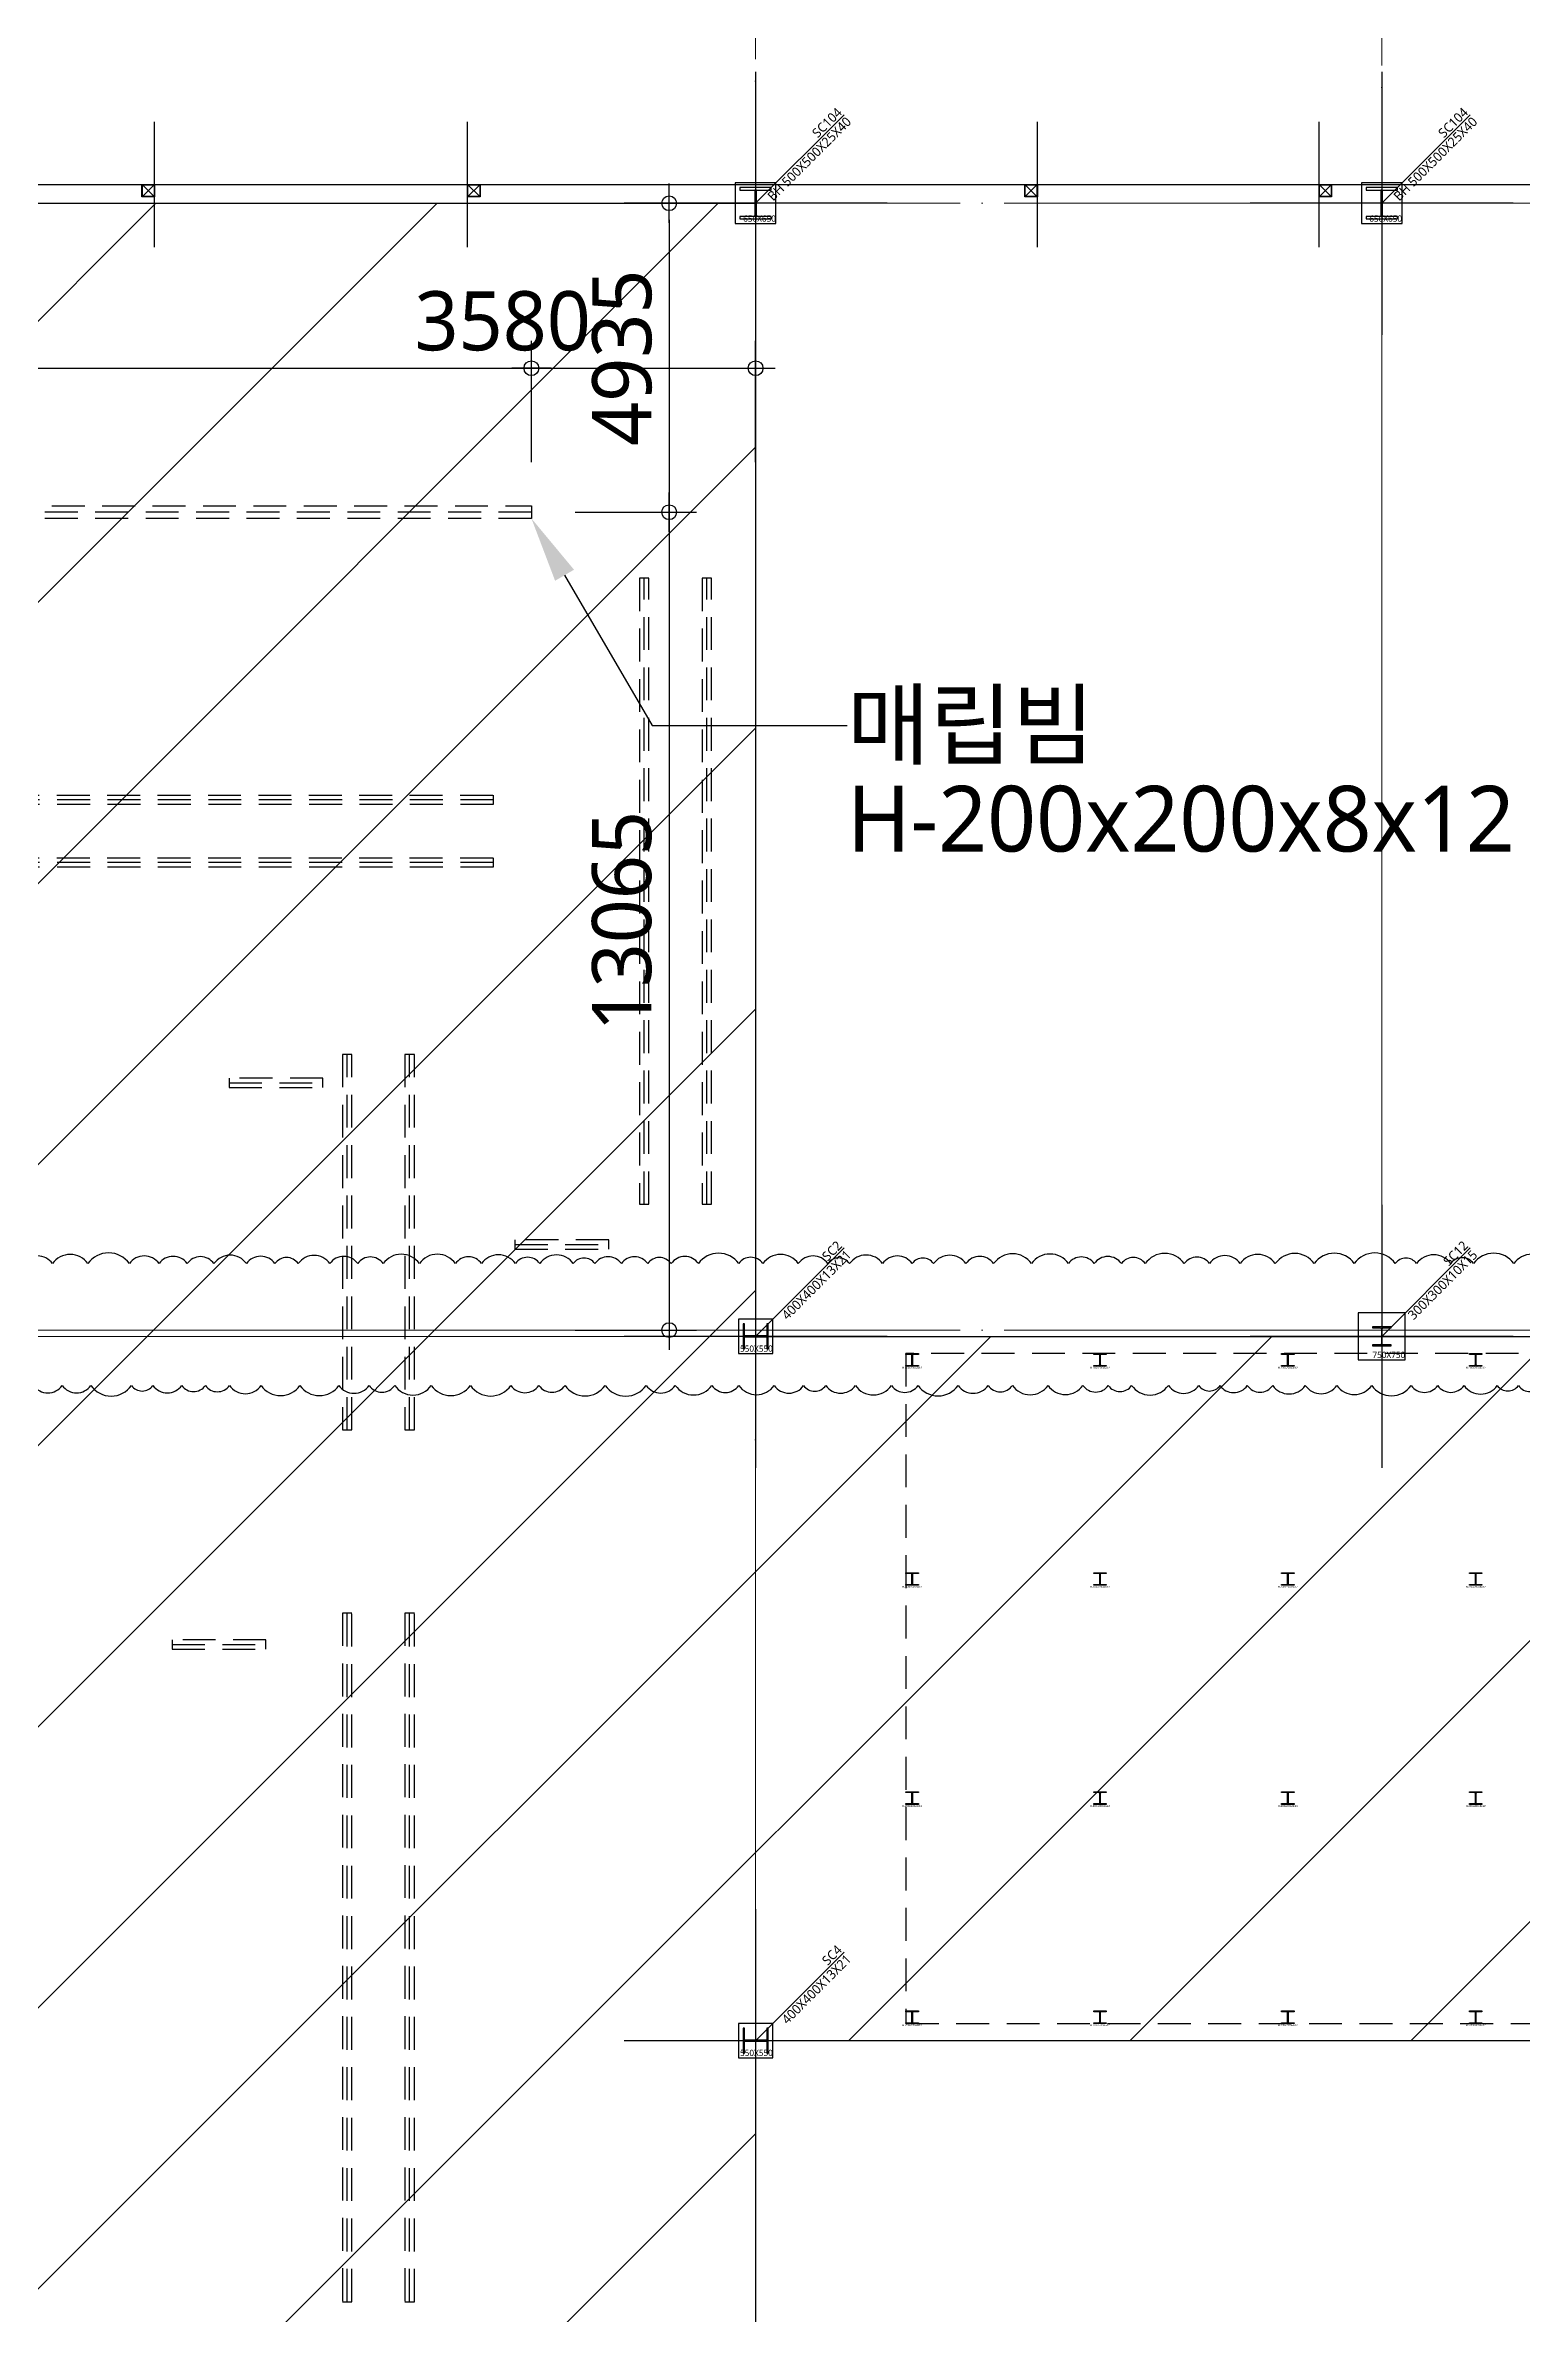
# Model space of a CAD drawing. Header units: millimetres. Extents: x -17369 to 294000, y -718917 to 220315.
# Drawn here: x 196087 to 219680, y 123718 to 159964 of the extents above; entities that cross this region are included whole.
import ezdxf
from ezdxf.enums import TextEntityAlignment as Align

# ---------------------------------------------------------------- set-up
doc = ezdxf.new("R2010")
doc.units = ezdxf.units.MM
doc.header["$LTSCALE"] = 350
for name, pattern in [('CEN', [62, 60, -1, 0, -1]), ('H12', [3, 2, -1]), ('HID', [2.3, 1.5, -0.8]), ('X-200-S-COL$0$CEN', [62, 60, -1, 0, -1]), ('X-200-S-COL$0$HID', [2.3, 1.5, -0.8])]:
    doc.linetypes.add(name, pattern=pattern)
doc.layers.get('Defpoints').update_dxf_attribs({"color": 181})
for name, color, linetype in [('0-THK300 RC SFRC SLAB영역', 2, 'H12'), ('A-ELE7', 7, 'Continuous'), ('CEN', 1, 'CEN'), ('Dims', 1, 'Continuous'), ('H-Col', 2, 'Continuous'), ('L', 9, 'Continuous'), ('PD', 6, 'Continuous'), ('T', 7, 'Continuous'), ('X-200-S-COL$0$Cen', 1, 'X-200-S-COL$0$CEN'), ('X-200-S-COL$0$CenA', 13, 'X-200-S-COL$0$CEN'), ('X-200-S-COL$0$CenB', 5, 'X-200-S-COL$0$CEN'), ('X-200-S-COL$0$H-Col', 3, 'Continuous'), ('X-200-S-COL$0$H-매설빔(150x150)', 2, 'Continuous'), ('X-200-S-COL$0$H-매설빔(200x200)', 250, 'Continuous'), ('X-200-S-COL$0$STUD', 4, 'Continuous')]:
    doc.layers.add(name, color=color, linetype=linetype)
for name, color, linetype, plot in [('A-ANPLT', 171, 'Continuous', False), ('X-200-S-COL$0$#REV_231010', 21, 'Continuous', False), ('X-200-S-COL$0$P-Line', 144, 'Continuous', False), ('X-200-S-COL$0$S-NAME', 144, 'Continuous', False)]:
    doc.layers.add(name, color=color, linetype=linetype, plot=plot)
doc.styles.add('Arial', font='arial.ttf')
doc.styles.add('X-200-S-COL$0$맑은고딕', font='malgun.ttf')
doc.styles.add('맑은고딕', font='malgun.ttf')

# ---------------------------------------------------------------- blocks, each defined once
blk = doc.blocks.new('X-200-S-COL$0$1F GRID_231010')
at = {"layer": 'X-200-S-COL$0$Cen', "lineweight": 0}
for p, q in [((147980, 23300), (147980, -123050)), ((157980, -19500), (157980, 23300)), ((172950, 0), (-22950, 0)), ((172950, -18000), (-22950, -18000))]:
    blk.add_line(p, q, dxfattribs=at)
at = {"layer": 'X-200-S-COL$0$CenA', "lineweight": 0}
for p, q in [((172950, -18100), (70400, -18100)), ((146480, -29350), (172950, -29350))]:
    blk.add_line(p, q, dxfattribs=at)
blk = doc.blocks.new('X-200-S-COL$0$H-400x400x13x21')
at = {"color": 0}
blk.add_lwpolyline([(200, -200), (200, -179), (28.5, -179, -0.4142136), (6.5, -157), (6.5, 157, -0.4142136), (28.5, 179), (200, 179), (200, 200), (-200, 200), (-200, 179), (-28.5, 179, -0.4142136), (-6.5, 157), (-6.5, -157, -0.4142136), (-28.5, -179), (-200, -179), (-200, -200)], format="xyb", close=True, dxfattribs=at)
blk = doc.blocks.new('X-200-S-COL$0$BH-500x500x25x40')
at = {"color": 0, "linetype": 'ByBlock'}
for points in [[(-250, 210), (250, 210), (250, 250), (-250, 250)], [(-12.5, 210), (-12.5, -210), (12.5, -210), (12.5, 210)], [(-250, -250), (250, -250), (250, -210), (-250, -210)]]:
    blk.add_lwpolyline(points, close=True, dxfattribs=at)
blk = doc.blocks.new('X-200-S-COL$0$H-300x300x10x15')
at = {"color": 0, "linetype": 'ByBlock', "ltscale": 0.5}
blk.add_lwpolyline([(23, -135, -0.414214), (5, -117), (5, 117, -0.414214), (23, 135), (150, 135), (150, 150), (-150, 150), (-150, 135), (-23, 135, -0.414214), (-5, 117), (-5, -117, -0.414214), (-23, -135), (-150, -135), (-150, -150), (150, -150), (150, -135)], format="xyb", close=True, dxfattribs=at)
blk = doc.blocks.new('X-200-S-COL$0$1F COLUMN_231010')
at = {"layer": 'X-200-S-COL$0$H-Col', "color": 0}
for p in [(207430, 157443), (217430, 157443)]:
    blk.add_blockref('X-200-S-COL$0$BH-500x500x25x40', p, dxfattribs=at)
for name, p, rotation in [('X-200-S-COL$0$H-400x400x13x21', (207430, 139343), 90), ('X-200-S-COL$0$H-300x300x10x15', (217430, 139343), 180), ('X-200-S-COL$0$H-400x400x13x21', (207430, 128093), 90)]:
    blk.add_blockref(name, p, dxfattribs=dict(at, rotation=rotation))
blk = doc.blocks.new('X-200-S-COL$0$S-NAME')
at = {"layer": 'X-200-S-COL$0$S-NAME', "color": 0}
blk.add_line((0, 0), (2000, 0), dxfattribs=at)
at = {"layer": 'X-200-S-COL$0$S-NAME', "color": 0, "style": 'X-200-S-COL$0$맑은고딕'}
for p in [(2000, 105), (2000, -105)]:
    blk.add_attdef('.', text='', height=150, rotation=359.9949, dxfattribs=at).set_placement(p, align=Align.MIDDLE_RIGHT)
blk = doc.blocks.new('X-200-S-COL$0$Stud')
at = {"color": 250}
for p, q in [((-94, -94), (94, 94)), ((-94, 94), (94, -94))]:
    blk.add_line(p, q, dxfattribs=at)
blk.add_lwpolyline([(100, -100), (-100, -100), (-100, 100), (100, 100)], close=True)
at = {"color": 6}
blk.add_lwpolyline([(94, -94), (-94, -94), (-94, 94), (94, 94)], close=True, dxfattribs=at)
blk = doc.blocks.new('X-200-S-COL$0$1F STUD_231010')
at = {"layer": 'X-200-S-COL$0$CenB'}
for p, q in [((197830, 156743), (197830, 158743)), ((202830, 156743), (202830, 158743)), ((211930, 156743), (211930, 158743)), ((216430, 156743), (216430, 158743))]:
    blk.add_line(p, q, dxfattribs=at)
at = {"layer": 'X-200-S-COL$0$STUD'}
for p in [(197730, 157643), (202930, 157643), (211830, 157643), (216530, 157643)]:
    blk.add_blockref('X-200-S-COL$0$Stud', p, dxfattribs=at)
blk = doc.blocks.new('X-200-S-COL$0$ZONE#2 BEAM')
at = {"layer": 'X-200-S-COL$0$H-매설빔(150x150)', "color": 0, "linetype": 'ByBlock', "lineweight": -2}
for p, q in [((-1780.005995, -15989.989618), (-1780, -5989.991342)), ((-780.005995, -15989.989618), (-780, -5989.991342)), ((-4190, -9530), (-21625, -9530)), ((-4190, -10530), (-21625, -10530)), ((-6525, -19595), (-6525, -13595)), ((-5525, -19595), (-5525, -13595)), ((-8410, -14050), (-6910, -14050)), ((-3845, -16630), (-2345, -16630)), ((-6525, -33520), (-6525, -22520)), ((-5525, -33520), (-5525, -22520)), ((-9320, -23020), (-7820, -23020))]:
    blk.add_line(p, q, dxfattribs=at)
for points in [[(-1705, -5989.991342), (-1855, -5989.991342), (-1855.005995, -15989.989618), (-1705.005995, -15989.989618)], [(-705, -5989.991342), (-855, -5989.991342), (-855.005995, -15989.989618), (-705.005995, -15989.989618)], [(-21625, -9605), (-21625, -9455), (-4190, -9455), (-4190, -9605)], [(-21625, -10605), (-21625, -10455), (-4190, -10455), (-4190, -10605)], [(-6450, -13595), (-6600, -13595), (-6600, -19595), (-6450, -19595)], [(-5450, -13595), (-5600, -13595), (-5600, -19595), (-5450, -19595)], [(-6910, -14125), (-6910, -13975), (-8410, -13975), (-8410, -14125)], [(-2345, -16705), (-2345, -16555), (-3845, -16555), (-3845, -16705)], [(-6450, -22520), (-6600, -22520), (-6600, -33520), (-6450, -33520)], [(-5450, -22520), (-5600, -22520), (-5600, -33520), (-5450, -33520)], [(-7820, -23095), (-7820, -22945), (-9320, -22945), (-9320, -23095)]]:
    blk.add_lwpolyline(points, close=True, dxfattribs=at)
at = {"layer": 'X-200-S-COL$0$H-매설빔(200x200)', "color": 0, "linetype": 'ByBlock', "lineweight": -2}
blk.add_line((-3580, -4935), (-65980, -4935), dxfattribs=at)
blk.add_lwpolyline([(-65980, -5035), (-65980, -4835), (-3580, -4835), (-3580, -5035)], close=True, dxfattribs=at)
blk = doc.blocks.new('DIMDOT')
at = {"color": 0, "linetype": 'ByBlock'}
blk.add_line((-1.2, 0), (1.2, 0), dxfattribs=at)
at = {"color": 3}
blk.add_circle((0, 0), 0.45, dxfattribs=at)
blk = doc.blocks.new('H-200x200x8x12')
at = {"layer": 'A-ANPLT'}
for p, q in [((-5, 0), (5, 0)), ((0, 5), (0, -5))]:
    blk.add_line(p, q, dxfattribs=at)
at = {"layer": 'H-Col'}
blk.add_lwpolyline([(100, -100), (-100, -100), (-100, -88), (-17, -88, 0.414214), (-4, -75), (-4, 75, 0.414214), (-17, 88), (-100, 88), (-100, 100), (100, 100), (100, 88), (17, 88, 0.414214), (4, 75), (4, -75, 0.414214), (17, -88), (100, -88)], format="xyb", close=True, dxfattribs=at)
at = {"layer": 'A-ANPLT', "style": 'Arial'}
blk.add_text('H-200x200x8x12', height=30, dxfattribs=at).set_placement((0, -111), align=Align.TOP_CENTER)

msp = doc.modelspace()

# ---------------------------------------------------------------- hatches: boundary and pattern name
at = {"layer": '0-THK300 RC SFRC SLAB영역', "linetype": 'ByBlock'}
h = msp.add_hatch(dxfattribs=at)
h.set_pattern_fill('ANSI31', color=256, scale=1000)
h.paths.add_polyline_path([(59750, 157722.6), (111150, 157722.6), (111150, 147517.6), (112250, 147517.6), (112250, 147717.6), (117200, 147717.6), (117200, 147517.6), (118300, 147517.6), (118300, 151902.6), (115490, 151902.6), (115490, 153297.6), (118300, 153297.6), (118300, 157722.6), (121120, 157722.6), (121120, 169172.6), (135680, 169172.6), (135680, 157442.6), (207430, 157442.6), (207430, 139342.6), (222230, 139342.6), (222230, 128092.6), (207430, 128092.6), (207430, 123542.6), (141350, 123542.6), (141350, 107852.6), (141435, 107852.6), (141435, 104082.6), (140835, 104082.6), (140835, 95552.6), (141045.3, 95552.6), (141348.7, 95249.2), (141348.5, 85542.6), (66850, 85542.6), (66850, 92842.6), (75300, 92842.6), (75300, 95742.6), (76900, 95742.6), (76900, 108742.6), (75300, 108742.6), (75300, 111342.6), (76900, 111342.6), (76900, 127342.6), (81680, 127342.6), (135150, 127342.6), (135150, 132742.6), (135150, 137642.6), (135150, 141387.6), (65650, 141387.6), (65650, 139142.6), (59750, 139142.6)])
h.paths.add_polyline_path([(118650, 92347.6), (118650, 111547.6), (126800, 111547.6), (126800, 110947.6), (132650, 110947.6), (132650, 105447.6), (130950, 105447.6), (130950, 97247.6), (132650, 97247.6), (132650, 92947.6), (126800, 92947.6), (126800, 92347.6)], flags=16)
h.paths.add_polyline_path([(101600, 156537.6), (101600, 147837.6), (107300, 147837.6), (107300, 156537.6)], flags=16)

# ---------------------------------------------------------------- linework, layer by layer
for points in [[(135680, 157442.6), (207430, 157442.6)], [(207430, 157442.6), (207430, 139342.6)], [(207430, 139342.6), (222230, 139342.6)], [(207430, 128092.6), (207430, 123542.6)], [(222230, 128092.6), (207430, 128092.6)]]:
    msp.add_lwpolyline(points, dxfattribs=at)
at = {"layer": '0-THK300 RC SFRC SLAB영역'}
msp.add_lwpolyline([(135680, 157442.6), (207430, 157442.6), (207430, 139342.6), (222230, 139342.6), (222230, 128092.6), (207430, 128092.6), (207430, 123542.6), (141350, 123542.6)], dxfattribs=at)
at = {"layer": 'A-ELE7', "color": 8, "linetype": 'HID'}
msp.add_lwpolyline([(209830, 128367.6), (222030, 128367.6), (222030, 139067.6), (209830, 139067.6)], close=True, dxfattribs=at)
at = {"layer": 'CEN'}
for p, q in [((207430, 159542.6), (207430, 155342.6)), ((217430, 159542.6), (217430, 155342.6)), ((209530, 157442.6), (205330, 157442.6)), ((219530, 157442.6), (215330, 157442.6)), ((207430, 141442.6), (207430, 137242.6)), ((217430, 141442.6), (217430, 137242.6)), ((209530, 139342.6), (205330, 139342.6)), ((219530, 139342.6), (215330, 139342.6)), ((207430, 130192.6), (207430, 125992.6)), ((209530, 128092.6), (205330, 128092.6))]:
    msp.add_line(p, q, dxfattribs=at)
at = {"layer": 'Dims', "color": 1, "transparency": 16777216}
for p, q in [((204550, 157442.6), (206487.5, 157442.6)), ((206050, 157180.1), (206050, 152770.1)), ((203850, 153307.6), (203850, 155245.1)), ((203850, 153307.6), (203850, 155245.1)), ((207430, 153307.6), (207430, 155245.1)), ((141712.5, 154807.6), (203587.5, 154807.6)), ((204112.5, 154807.6), (207167.5, 154807.6)), ((204550, 152507.6), (206487.5, 152507.6)), ((204550, 152507.6), (206487.5, 152507.6)), ((206050, 152245.1), (206050, 139705.1)), ((204550, 139442.6), (206487.5, 139442.6))]:
    msp.add_line(p, q, dxfattribs=at)
at = {"layer": 'L', "lineweight": -2}
for p, q in [((204379.1, 151500.7), (205778.1, 149102.9)), ((205778.1, 149102.9), (208892.1, 149102.9))]:
    msp.add_line(p, q, dxfattribs=at)
msp.add_solid([(204228, 151412.5), (203850, 152407.6), (204530.3, 151588.9)], dxfattribs=at)
at = {"layer": 'PD'}
for points in [[(207105, 157117.6), (207755, 157117.6), (207755, 157767.6), (207105, 157767.6)], [(217105, 157117.6), (217755, 157117.6), (217755, 157767.6), (217105, 157767.6)], [(207155, 139067.6), (207705, 139067.6), (207705, 139617.6), (207155, 139617.6)], [(217055, 138967.6), (217805, 138967.6), (217805, 139717.6), (217055, 139717.6)], [(207155, 127817.6), (207705, 127817.6), (207705, 128367.6), (207155, 128367.6)]]:
    msp.add_lwpolyline(points, close=True, dxfattribs=at)
at = {"layer": 'X-200-S-COL$0$#REV_231010'}
for points in [[(220110.7, 140505.1, 0.5205671), (219539.3, 140505.1, 0.5205671), (218896.9, 140505.1, 0.5205671), (218532.1, 140505.1, 0.5205671), (217987.9, 140505.1, 0.5205671), (217647, 140505.1, 0.5205671), (216991.7, 140505.1, 0.5205671), (216353.2, 140505.1, 0.5205671), (215730, 140505.1, 0.5205671), (215169.6, 140505.1, 0.5205671), (214680.1, 140505.1, 0.5205671), (214277.1, 140505.1, 0.5205671), (213652.1, 140505.1, 0.5205671), (213273.1, 140505.1, 0.5205671), (212838.3, 140505.1, 0.5205671), (212426.9, 140505.1, 0.5205671), (211836.4, 140505.1, 0.5205671), (211232, 140505.1, 0.5205671), (210788.7, 140505.1, 0.5205671), (210273.5, 140505.1, 0.5205671), (209931.3, 140505.1, 0.5205671), (209458.2, 140505.1, 0.5205671), (208931.7, 140505.1, 0.5205671), (208582.9, 140505.1, 0.5205671), (208112.3, 140505.1, 0.5205671), (207546.8, 140505.1, 0.5205671), (207159.9, 140505.1, 0.5205671), (206517.5, 140505.1, 0.5205671), (206080.3, 140505.1, 0.5205671), (205706.6, 140505.1, 0.5205671), (205286.4, 140505.1, 0.5205671), (204861.7, 140505.1, 0.5205671), (204518.9, 140505.1, 0.5205671), (203983.3, 140505.1, 0.5205671), (203593.3, 140505.1, 0.5205671), (203053.6, 140505.1, 0.5205671), (202636.5, 140505.1, 0.5205671), (202059.9, 140505.1, 0.5205671), (201482.6, 140505.1, 0.5205671), (201075.2, 140505.1, 0.5205671), (200629.7, 140505.1, 0.5205671), (200126, 140505.1, 0.5205671), (199753.6, 140505.1, 0.5205671), (199298.9, 140505.1, 0.5205671), (198779.8, 140505.1, 0.5205671), (198350.9, 140505.1, 0.5205671), (197903.4, 140505.1, 0.5205671), (197428.3, 140505.1, 0.5205671), (196766.3, 140505.1, 0.5205671), (196200.6, 140505.1, 0.5205671), (195726.1, 140505.1, 0.5205671)], [(195897.4, 138558.8, 0.5205671), (196355.8, 138558.8, 0.5205671), (196814, 138558.8, 0.5205671), (197463.3, 138558.8, 0.5205671), (197804.4, 138558.8, 0.5205671), (198265.4, 138558.8, 0.5205671), (198642.1, 138558.8, 0.5205671), (199028.4, 138558.8, 0.5205671), (199533.9, 138558.8, 0.5205671), (200152.2, 138558.8, 0.5205671), (200775.4, 138558.8, 0.5205671), (201257.3, 138558.8, 0.5205671), (201665.8, 138558.8, 0.5205671), (202251.1, 138558.8, 0.5205671), (202875.7, 138558.8, 0.5205671), (203522.3, 138558.8, 0.5205671), (203969.7, 138558.8, 0.5205671), (204386.8, 138558.8, 0.5205671), (205027.9, 138558.8, 0.5205671), (205683, 138558.8, 0.5205671), (206148.1, 138558.8, 0.5205671), (206732.4, 138558.8, 0.5205671), (207162.3, 138558.8, 0.5205671), (207726.7, 138558.8, 0.5205671), (208196.9, 138558.8, 0.5205671), (208551.8, 138558.8, 0.5205671), (209023.6, 138558.8, 0.5205671), (209600.1, 138558.8, 0.5205671), (210024.8, 138558.8, 0.5205671), (210664.2, 138558.8, 0.5205671), (211143.5, 138558.8, 0.5205671), (211531.7, 138558.8, 0.5205671), (212100.7, 138558.8, 0.5205671), (212658.1, 138558.8, 0.5205671), (213063.4, 138558.8, 0.5205671), (213436, 138558.8, 0.5205671), (214022.3, 138558.8, 0.5205671), (214508.1, 138558.8, 0.5205671), (214847.2, 138558.8, 0.5205671), (215282.6, 138558.8, 0.5205671), (215690.5, 138558.8, 0.5205671), (216208.3, 138558.8, 0.5205671), (216713.6, 138558.8, 0.5205671), (217270.5, 138558.8, 0.5205671), (217899.8, 138558.8, 0.5205671), (218324.2, 138558.8, 0.5205671), (218745.1, 138558.8, 0.5205671), (219275.5, 138558.8, 0.5205671), (219612.8, 138558.8, 0.5205671), (219991.8, 138558.8, 0.5205671)]]:
    msp.add_lwpolyline(points, format="xyb", dxfattribs=at)
at = {"layer": 'X-200-S-COL$0$P-Line'}
msp.add_line((140800, 157742.6), (224980, 157742.6), dxfattribs=at)

# ---------------------------------------------------------------- block references
at = {"layer": 'Dims', "color": 1, "transparency": 16777216, "xscale": 262.5, "yscale": 262.5, "zscale": 262.5}
for p, rotation in [((206050, 157442.6), 90), ((203850, 154807.6), 180), ((206050, 152507.6), 90), ((206050, 152507.6), 270), ((206050, 139442.6), 270)]:
    msp.add_blockref('DIMDOT', p, dxfattribs=dict(at, rotation=rotation))
for p in [(203850, 154807.6), (207430, 154807.6)]:
    msp.add_blockref('DIMDOT', p, dxfattribs=at)
at = {"layer": 'H-Col'}
for p in [(209930, 138967.6), (212930, 138967.6), (215930, 138967.6), (218930, 138967.6), (209930, 135467.6), (212930, 135467.6), (215930, 135467.6), (218930, 135467.6), (209930, 131967.6), (212930, 131967.6), (215930, 131967.6), (218930, 131967.6), (209930, 128467.6), (212930, 128467.6), (215930, 128467.6), (218930, 128467.6)]:
    msp.add_blockref('H-200x200x8x12', p, dxfattribs=at)
at = {"layer": 'X-200-S-COL$0$Cen', "lineweight": 0}
msp.add_blockref('X-200-S-COL$0$1F GRID_231010', (59450, 157442.6), dxfattribs=at)
at = {"layer": 'X-200-S-COL$0$H-Col'}
msp.add_blockref('X-200-S-COL$0$1F COLUMN_231010', (0, 0), dxfattribs=at)
at = {"layer": 'X-200-S-COL$0$H-매설빔(150x150)', "color": 1, "linetype": 'X-200-S-COL$0$HID'}
msp.add_blockref('X-200-S-COL$0$ZONE#2 BEAM', (207430, 157442.6), dxfattribs=at)
at = {"layer": 'X-200-S-COL$0$S-NAME'}
ref = msp.add_blockref('X-200-S-COL$0$S-NAME', (207430, 157442.6), dxfattribs=dict(at, rotation=45.00000000000001))
ref.add_attrib('.', 'BH 500X500X25X40', dxfattribs={"color": 0, "height": 150, "rotation": 44.99494, "style": 'X-200-S-COL$0$맑은고딕'}).set_placement((208918.2, 158782.6), align=Align.MIDDLE_RIGHT)
ref.add_attrib('.', 'SC104', dxfattribs={"color": 0, "height": 150, "rotation": 44.99494, "style": 'X-200-S-COL$0$맑은고딕'}).set_placement((208769.9, 158931), align=Align.MIDDLE_RIGHT)
ref = msp.add_blockref('X-200-S-COL$0$S-NAME', (217430, 157442.6), dxfattribs=dict(at, rotation=45.00000000000001))
ref.add_attrib('.', 'BH 500X500X25X40', dxfattribs={"color": 0, "height": 150, "rotation": 44.99494, "style": 'X-200-S-COL$0$맑은고딕'}).set_placement((218918.2, 158782.6), align=Align.MIDDLE_RIGHT)
ref.add_attrib('.', 'SC104', dxfattribs={"color": 0, "height": 150, "rotation": 44.99494, "style": 'X-200-S-COL$0$맑은고딕'}).set_placement((218769.9, 158931), align=Align.MIDDLE_RIGHT)
ref = msp.add_blockref('X-200-S-COL$0$S-NAME', (207430, 139342.6), dxfattribs=dict(at, rotation=45.00000000000001))
ref.add_attrib('.', '400X400X13X21', dxfattribs={"color": 0, "height": 150, "rotation": 44.99494, "style": 'X-200-S-COL$0$맑은고딕'}).set_placement((208918.2, 140682.6), align=Align.MIDDLE_RIGHT)
ref.add_attrib('.', 'SC2', dxfattribs={"color": 0, "height": 150, "rotation": 44.99494, "style": 'X-200-S-COL$0$맑은고딕'}).set_placement((208769.9, 140831), align=Align.MIDDLE_RIGHT)
ref = msp.add_blockref('X-200-S-COL$0$S-NAME', (217430, 139342.6), dxfattribs=dict(at, rotation=45.00000000000001))
ref.add_attrib('.', '300X300X10X15', dxfattribs={"color": 0, "height": 150, "rotation": 44.99494, "style": 'X-200-S-COL$0$맑은고딕'}).set_placement((218918.2, 140682.6), align=Align.MIDDLE_RIGHT)
ref.add_attrib('.', 'SC12', dxfattribs={"color": 0, "height": 150, "rotation": 44.99494, "style": 'X-200-S-COL$0$맑은고딕'}).set_placement((218769.9, 140831), align=Align.MIDDLE_RIGHT)
ref = msp.add_blockref('X-200-S-COL$0$S-NAME', (207430, 128092.6), dxfattribs=dict(at, rotation=45.00000000000001))
ref.add_attrib('.', '400X400X13X21', dxfattribs={"color": 0, "height": 150, "rotation": 44.99494, "style": 'X-200-S-COL$0$맑은고딕'}).set_placement((208918.2, 129432.6), align=Align.MIDDLE_RIGHT)
ref.add_attrib('.', 'SC4', dxfattribs={"color": 0, "height": 150, "rotation": 44.99494, "style": 'X-200-S-COL$0$맑은고딕'}).set_placement((208769.9, 129581), align=Align.MIDDLE_RIGHT)
at = {"layer": 'X-200-S-COL$0$STUD'}
msp.add_blockref('X-200-S-COL$0$1F STUD_231010', (0, 0), dxfattribs=at)

# ---------------------------------------------------------------- texts
at = {"layer": 'Defpoints', "style": '맑은고딕'}
for s, p in [('650X650', (207755, 157117.6)), ('650X650', (217755, 157117.6)), ('550X550', (207705, 139067.6)), ('750X750', (217805, 138967.6)), ('550X550', (207705, 127817.6))]:
    msp.add_text(s, height=100, dxfattribs=at).set_placement(p, align=Align.BOTTOM_RIGHT)
at = {"layer": 'Dims', "color": 3, "transparency": 16777216, "char_height": 945, "attachment_point": 5, "rotation": 90, "style": '맑은고딕'}
for s, insert in [('\\A1;4935', (205299.3, 154975.1)), ('\\A1;13065', (205296.7, 145975.1))]:
    msp.add_mtext(s, dxfattribs=dict(at, insert=insert))
at = {"layer": 'Dims', "color": 3, "transparency": 16777216, "insert": (203391.1, 155558.3), "char_height": 945, "attachment_point": 5, "style": '맑은고딕'}
msp.add_mtext('\\A1;3580', dxfattribs=at)
at = {"layer": 'T', "style": '맑은고딕'}
for s, p in [('매립빔', (208892.1, 149112.3)), ('H-200x200x8x12', (208892.1, 147612.3))]:
    msp.add_text(s, height=1050, dxfattribs=at).set_placement(p, align=Align.MIDDLE_LEFT)

doc.saveas('drawing.dxf')
